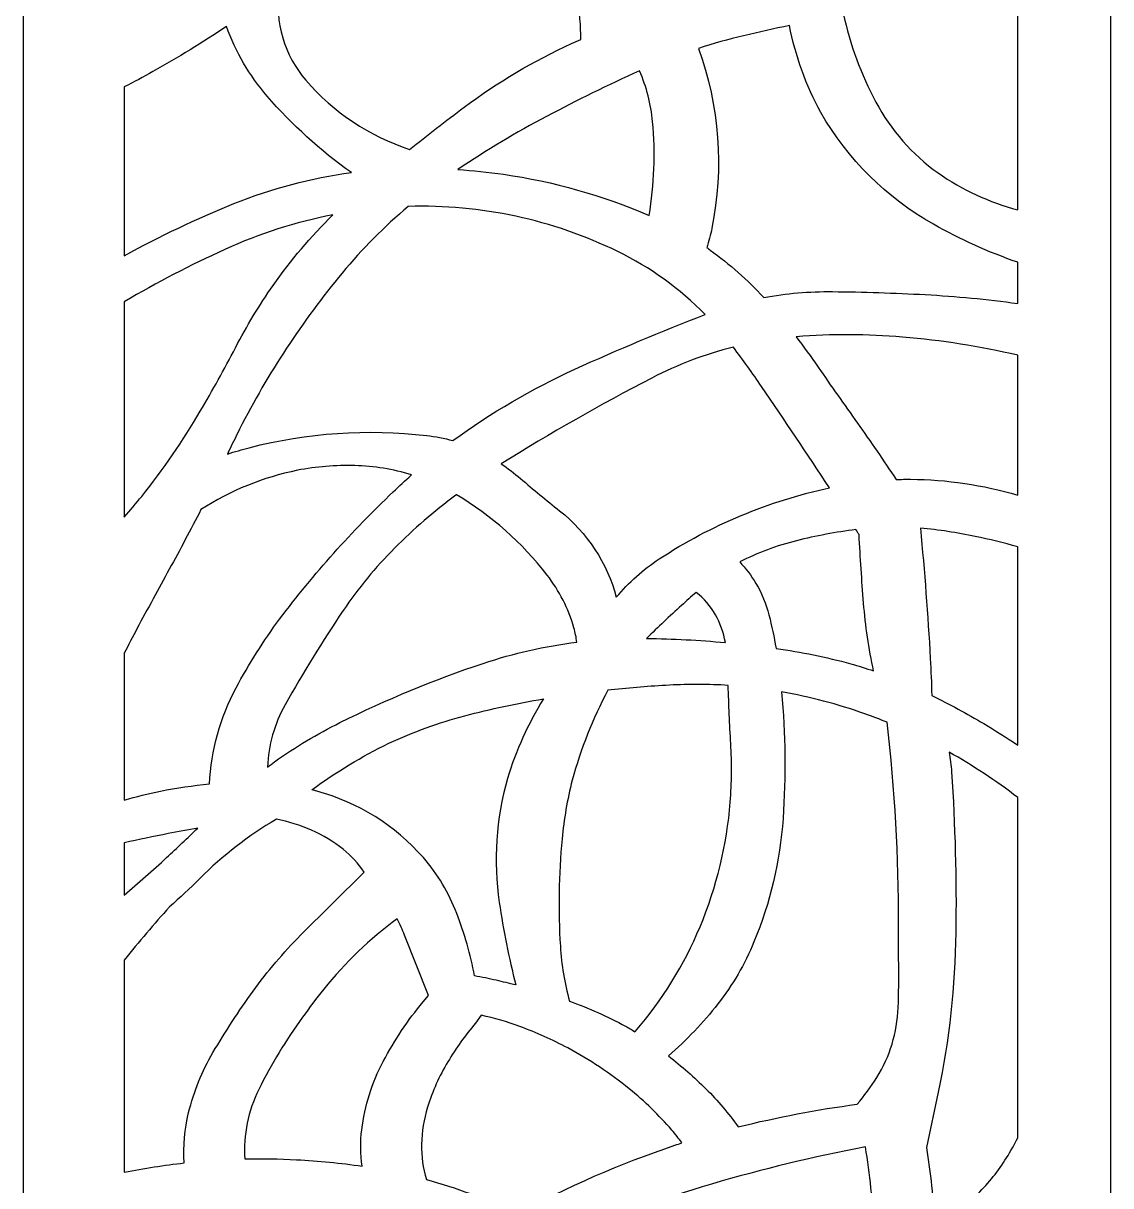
# Model space of a CAD drawing. Header units: centimetres. Extents: x 15.1 to 19.5, y -9 to 9.
# Drawn here: x 15.114 to 19.52, y -4.861 to -0.149 of the extents above; entities that cross this region are included whole.
import ezdxf

# ---------------------------------------------------------------- set-up
doc = ezdxf.new("R2010")
doc.units = ezdxf.units.CM
doc.header["$MEASUREMENT"] = 0
doc.layers.add('layer 1', color=7, linetype='Continuous')

msp = doc.modelspace()

# ---------------------------------------------------------------- linework, layer by layer
at = {"layer": 'layer 1', "color": 250}
for points, knots in [([(15.11351, -9.00021), (15.11351, -9.00021), (15.11351, 9.00077), (15.11351, 9.00077), (15.11351, 9.00077), (15.11351, 9.00077), (15.14583, 9.00077), (15.14583, 9.00077), (15.14583, 9.00077), (15.14583, 9.00077), (19.52045, 9.00077), (19.52045, 9.00077), (19.52045, 9.00077), (19.52045, 9.00077), (19.52045, -9.00019), (19.52045, -9.00019), (19.52045, -9.00019), (19.52045, -9.00019), (15.14583, -9.00019), (15.14583, -9.00019), (15.14583, -9.00019), (15.14583, -9.00019), (15.11351, -9.00019), (15.11351, -9.00019), (15.11351, -9.00019), (15.11351, -9.00019), (15.11351, -9.00021), (15.11351, -9.00021)], [0, 0, 0, 0, 0.125, 0.125, 0.125, 0.125, 0.25, 0.25, 0.25, 0.25, 0.375, 0.375, 0.375, 0.375, 0.5, 0.5, 0.5, 0.5, 0.625, 0.625, 0.625, 0.625, 0.75, 0.75, 0.75, 0.75, 1, 1, 1, 1]), ([(16.67897, -0.66037), (16.51611, -0.6069), (16.37077, -0.50996), (16.25887, -0.38008), (16.25887, -0.38008), (16.17153, -0.27879), (16.13197, -0.14479), (16.1502, -0.01239), (16.1502, -0.01239), (16.26388, 0.07209), (16.37415, 0.16098), (16.48086, 0.25402), (16.48086, 0.25402), (16.58768, 0.34723), (16.68664, 0.44908), (16.77678, 0.55848), (16.77678, 0.55848), (16.82987, 0.54998), (16.88189, 0.53541), (16.93177, 0.51539), (16.93177, 0.51539), (17.03077, 0.47485), (17.11713, 0.40857), (17.18182, 0.32345), (17.18182, 0.32345), (17.26575, 0.21302), (17.32521, 0.08589), (17.35618, -0.04938), (17.35618, -0.04938), (17.36861, -0.10354), (17.37406, -0.1591), (17.37245, -0.21468), (17.37245, -0.21468), (17.37245, -0.21468), (17.3539, -0.22318), (17.3539, -0.22318), (17.3539, -0.22318), (17.3539, -0.22318), (17.33514, -0.23174), (17.33514, -0.23174), (17.33514, -0.23174), (17.18133, -0.30203), (17.03554, -0.3884), (16.90002, -0.48957), (16.90002, -0.48957), (16.82541, -0.54536), (16.75173, -0.60224), (16.67897, -0.66037), (16.67897, -0.66037), (16.67897, -0.66037), (16.67897, -0.66037), (16.67897, -0.66037)], [0, 0, 0, 0, 0.0714286, 0.0714286, 0.0714286, 0.0714286, 0.1428571, 0.1428571, 0.1428571, 0.1428571, 0.2142857, 0.2142857, 0.2142857, 0.2142857, 0.2857143, 0.2857143, 0.2857143, 0.2857143, 0.3571429, 0.3571429, 0.3571429, 0.3571429, 0.4285714, 0.4285714, 0.4285714, 0.4285714, 0.5, 0.5, 0.5, 0.5, 0.5714286, 0.5714286, 0.5714286, 0.5714286, 0.6428571, 0.6428571, 0.6428571, 0.6428571, 0.7142857, 0.7142857, 0.7142857, 0.7142857, 0.7857143, 0.7857143, 0.7857143, 0.7857143, 0.8571429, 0.8571429, 0.8571429, 0.8571429, 1, 1, 1, 1]), ([(19.14334, -0.09025), (19.14334, -0.09025), (19.14334, -0.90606), (19.14334, -0.90606), (19.14334, -0.90606), (19.02785, -0.87494), (18.91867, -0.82408), (18.82062, -0.75563), (18.82062, -0.75563), (18.71562, -0.68064), (18.62943, -0.58227), (18.56858, -0.46843), (18.56858, -0.46843), (18.50833, -0.35556), (18.46387, -0.23485), (18.43663, -0.10982), (18.43663, -0.10982), (18.45836, -0.10489), (18.48012, -0.10011), (18.50186, -0.09534), (18.50186, -0.09534), (18.50186, -0.09534), (19.14334, -0.09025), (19.14334, -0.09025)], [0, 0, 0, 0, 0.1428571, 0.1428571, 0.1428571, 0.1428571, 0.2857143, 0.2857143, 0.2857143, 0.2857143, 0.4285714, 0.4285714, 0.4285714, 0.4285714, 0.5714286, 0.5714286, 0.5714286, 0.5714286, 0.7142857, 0.7142857, 0.7142857, 0.7142857, 1, 1, 1, 1]), ([(15.52297, -1.09127), (15.52297, -1.09127), (15.52297, -0.40697), (15.52297, -0.40697), (15.52297, -0.40697), (15.56199, -0.38718), (15.60069, -0.36649), (15.63882, -0.34516), (15.63882, -0.34516), (15.74048, -0.28801), (15.84001, -0.22714), (15.93702, -0.16249), (15.93702, -0.16249), (15.97417, -0.26581), (16.03002, -0.36134), (16.10188, -0.44423), (16.10188, -0.44423), (16.20281, -0.56085), (16.31736, -0.665), (16.4431, -0.75437), (16.4431, -0.75437), (16.27987, -0.77598), (16.11998, -0.81825), (15.96737, -0.88002), (15.96737, -0.88002), (15.81521, -0.94171), (15.66686, -1.01219), (15.52297, -1.09127), (15.52297, -1.09127), (15.52297, -1.09127), (15.52297, -1.09127), (15.52297, -1.09127)], [0, 0, 0, 0, 0.1111111, 0.1111111, 0.1111111, 0.1111111, 0.2222222, 0.2222222, 0.2222222, 0.2222222, 0.3333333, 0.3333333, 0.3333333, 0.3333333, 0.4444444, 0.4444444, 0.4444444, 0.4444444, 0.5555556, 0.5555556, 0.5555556, 0.5555556, 0.6666667, 0.6666667, 0.6666667, 0.6666667, 0.7777778, 0.7777778, 0.7777778, 0.7777778, 1, 1, 1, 1]), ([(19.14334, -1.1182), (19.14334, -1.1182), (19.14334, -1.2849), (19.14334, -1.2849), (19.14334, -1.2849), (19.01898, -1.26788), (18.89391, -1.25594), (18.76859, -1.24914), (18.76859, -1.24914), (18.64334, -1.2423), (18.51786, -1.2382), (18.39235, -1.23684), (18.39235, -1.23684), (18.29899, -1.2359), (18.20583, -1.24381), (18.11402, -1.26065), (18.11402, -1.26065), (18.04834, -1.18954), (17.97581, -1.12522), (17.89736, -1.0686), (17.89736, -1.0686), (17.89283, -1.0654), (17.88832, -1.06228), (17.88372, -1.05909), (17.88372, -1.05909), (17.89193, -1.03321), (17.89869, -1.00681), (17.90414, -0.98015), (17.90414, -0.98015), (17.95342, -0.73662), (17.93466, -0.48442), (17.84991, -0.25092), (17.84991, -0.25092), (17.9102, -0.23127), (17.97123, -0.2142), (18.03287, -0.19967), (18.03287, -0.19967), (18.09457, -0.18515), (18.15629, -0.17129), (18.21822, -0.15806), (18.21822, -0.15806), (18.24248, -0.28147), (18.28529, -0.40049), (18.34527, -0.51115), (18.34527, -0.51115), (18.45418, -0.7002), (18.61183, -0.85652), (18.80194, -0.96366), (18.80194, -0.96366), (18.91089, -1.02517), (19.02519, -1.07689), (19.14334, -1.1182), (19.14334, -1.1182), (19.14334, -1.1182), (19.14334, -1.1182), (19.14334, -1.1182)], [0, 0, 0, 0, 0.0666667, 0.0666667, 0.0666667, 0.0666667, 0.1333333, 0.1333333, 0.1333333, 0.1333333, 0.2, 0.2, 0.2, 0.2, 0.2666667, 0.2666667, 0.2666667, 0.2666667, 0.3333333, 0.3333333, 0.3333333, 0.3333333, 0.4, 0.4, 0.4, 0.4, 0.4666667, 0.4666667, 0.4666667, 0.4666667, 0.5333333, 0.5333333, 0.5333333, 0.5333333, 0.6, 0.6, 0.6, 0.6, 0.6666667, 0.6666667, 0.6666667, 0.6666667, 0.7333333, 0.7333333, 0.7333333, 0.7333333, 0.8, 0.8, 0.8, 0.8, 0.8666667, 0.8666667, 0.8666667, 0.8666667, 1, 1, 1, 1]), ([(17.6497, -0.92854), (17.46121, -0.8467), (17.26256, -0.79044), (17.05904, -0.76119), (17.05904, -0.76119), (16.9978, -0.75244), (16.93622, -0.74598), (16.87448, -0.74183), (16.87448, -0.74183), (16.99064, -0.66397), (17.1107, -0.59212), (17.23416, -0.52654), (17.23416, -0.52654), (17.3576, -0.4611), (17.48319, -0.39964), (17.61063, -0.34238), (17.61063, -0.34238), (17.63952, -0.40756), (17.65746, -0.47698), (17.66397, -0.54806), (17.66397, -0.54806), (17.67548, -0.67496), (17.67075, -0.80283), (17.6497, -0.92854), (17.6497, -0.92854), (17.6497, -0.92854), (17.6497, -0.92854), (17.6497, -0.92854)], [0, 0, 0, 0, 0.125, 0.125, 0.125, 0.125, 0.25, 0.25, 0.25, 0.25, 0.375, 0.375, 0.375, 0.375, 0.5, 0.5, 0.5, 0.5, 0.625, 0.625, 0.625, 0.625, 0.75, 0.75, 0.75, 0.75, 1, 1, 1, 1]), ([(16.85447, -1.84079), (16.81957, -1.83135), (16.78416, -1.82455), (16.74835, -1.82032), (16.74835, -1.82032), (16.50774, -1.79201), (16.26413, -1.80868), (16.02962, -1.86946), (16.02962, -1.86946), (15.99993, -1.87718), (15.97034, -1.88572), (15.94105, -1.89521), (15.94105, -1.89521), (15.95717, -1.86133), (15.97355, -1.82769), (15.9903, -1.7941), (15.9903, -1.7941), (16.10504, -1.56854), (16.24448, -1.35635), (16.40603, -1.16156), (16.40603, -1.16156), (16.487, -1.06381), (16.57657, -0.97359), (16.67359, -0.89188), (16.67359, -0.89188), (16.96728, -0.88277), (17.25883, -0.94543), (17.52287, -1.07452), (17.52287, -1.07452), (17.65444, -1.13885), (17.7742, -1.22514), (17.87701, -1.32962), (17.87701, -1.32962), (17.69875, -1.39833), (17.52266, -1.47238), (17.34888, -1.55157), (17.34888, -1.55157), (17.1747, -1.631), (17.00909, -1.72788), (16.85447, -1.84079), (16.85447, -1.84079), (16.85447, -1.84079), (16.85447, -1.84079), (16.85447, -1.84079)], [0, 0, 0, 0, 0.0833333, 0.0833333, 0.0833333, 0.0833333, 0.1666667, 0.1666667, 0.1666667, 0.1666667, 0.25, 0.25, 0.25, 0.25, 0.3333333, 0.3333333, 0.3333333, 0.3333333, 0.4166667, 0.4166667, 0.4166667, 0.4166667, 0.5, 0.5, 0.5, 0.5, 0.5833333, 0.5833333, 0.5833333, 0.5833333, 0.6666667, 0.6666667, 0.6666667, 0.6666667, 0.75, 0.75, 0.75, 0.75, 0.8333333, 0.8333333, 0.8333333, 0.8333333, 1, 1, 1, 1]), ([(15.52297, -2.15066), (15.52297, -2.15066), (15.52297, -1.2778), (15.52297, -1.2778), (15.52297, -1.2778), (15.65517, -1.20027), (15.79122, -1.12954), (15.93056, -1.06583), (15.93056, -1.06583), (16.07028, -1.00191), (16.21724, -0.95491), (16.36812, -0.9259), (16.36812, -0.9259), (16.2788, -1.01368), (16.19772, -1.10941), (16.12585, -1.21194), (16.12585, -1.21194), (16.06981, -1.29278), (16.01895, -1.377), (15.9735, -1.4642), (15.9735, -1.4642), (15.92807, -1.55123), (15.88043, -1.63721), (15.83075, -1.72192), (15.83075, -1.72192), (15.76001, -1.84236), (15.68073, -1.95764), (15.5936, -2.06673), (15.5936, -2.06673), (15.57065, -2.09518), (15.5471, -2.12322), (15.52297, -2.15066), (15.52297, -2.15066), (15.52297, -2.15066), (15.52297, -2.15066), (15.52297, -2.15066)], [0, 0, 0, 0, 0.1, 0.1, 0.1, 0.1, 0.2, 0.2, 0.2, 0.2, 0.3, 0.3, 0.3, 0.3, 0.4, 0.4, 0.4, 0.4, 0.5, 0.5, 0.5, 0.5, 0.6, 0.6, 0.6, 0.6, 0.7, 0.7, 0.7, 0.7, 0.8, 0.8, 0.8, 0.8, 1, 1, 1, 1]), ([(19.14334, -2.06194), (19.0024, -2.0202), (18.85641, -1.99842), (18.70949, -1.99737), (18.70949, -1.99737), (18.68985, -1.99733), (18.67013, -1.99773), (18.6505, -1.99853), (18.6505, -1.99853), (18.59981, -1.92124), (18.54757, -1.845), (18.49394, -1.76976), (18.49394, -1.76976), (18.44032, -1.69453), (18.38724, -1.61893), (18.33465, -1.54295), (18.33465, -1.54295), (18.30587, -1.50128), (18.27623, -1.46021), (18.2457, -1.41975), (18.2457, -1.41975), (18.38924, -1.4087), (18.53344, -1.40906), (18.67692, -1.42104), (18.67692, -1.42104), (18.83392, -1.43424), (18.98983, -1.45877), (19.14334, -1.49456), (19.14334, -1.49456), (19.14334, -1.49456), (19.14334, -2.06194), (19.14334, -2.06194)], [0, 0, 0, 0, 0.1111111, 0.1111111, 0.1111111, 0.1111111, 0.2222222, 0.2222222, 0.2222222, 0.2222222, 0.3333333, 0.3333333, 0.3333333, 0.3333333, 0.4444444, 0.4444444, 0.4444444, 0.4444444, 0.5555556, 0.5555556, 0.5555556, 0.5555556, 0.6666667, 0.6666667, 0.6666667, 0.6666667, 0.7777778, 0.7777778, 0.7777778, 0.7777778, 1, 1, 1, 1]), ([(18.38039, -2.0327), (18.13464, -2.08504), (17.90089, -2.18257), (17.69089, -2.32047), (17.69089, -2.32047), (17.62553, -2.36331), (17.56696, -2.4155), (17.51688, -2.47539), (17.51688, -2.47539), (17.47964, -2.33701), (17.39909, -2.21415), (17.28698, -2.12483), (17.28698, -2.12483), (17.23352, -2.08223), (17.18082, -2.03885), (17.12867, -1.99474), (17.12867, -1.99474), (17.10359, -1.97354), (17.07759, -1.95341), (17.05072, -1.93453), (17.05072, -1.93453), (17.24942, -1.81135), (17.45269, -1.69556), (17.6601, -1.58748), (17.6601, -1.58748), (17.76512, -1.5328), (17.87631, -1.4906), (17.9912, -1.46193), (17.9912, -1.46193), (18.03042, -1.51448), (18.06861, -1.56777), (18.10569, -1.62194), (18.10569, -1.62194), (18.19884, -1.75777), (18.29031, -1.8947), (18.38039, -2.0327), (18.38039, -2.0327), (18.38039, -2.0327), (18.38039, -2.0327), (18.38039, -2.0327)], [0, 0, 0, 0, 0.0909091, 0.0909091, 0.0909091, 0.0909091, 0.1818182, 0.1818182, 0.1818182, 0.1818182, 0.2727273, 0.2727273, 0.2727273, 0.2727273, 0.3636364, 0.3636364, 0.3636364, 0.3636364, 0.4545455, 0.4545455, 0.4545455, 0.4545455, 0.5454545, 0.5454545, 0.5454545, 0.5454545, 0.6363636, 0.6363636, 0.6363636, 0.6363636, 0.7272727, 0.7272727, 0.7272727, 0.7272727, 0.8181818, 0.8181818, 0.8181818, 0.8181818, 1, 1, 1, 1]), ([(15.52297, -3.29845), (15.52297, -3.29845), (15.52297, -2.70255), (15.52297, -2.70255), (15.52297, -2.70255), (15.53974, -2.66934), (15.55686, -2.6364), (15.5742, -2.60344), (15.5742, -2.60344), (15.6176, -2.52287), (15.66129, -2.44255), (15.7053, -2.36226), (15.7053, -2.36226), (15.74918, -2.28226), (15.79199, -2.20167), (15.83366, -2.12046), (15.83366, -2.12046), (15.95282, -2.0433), (16.08547, -1.98926), (16.22467, -1.96117), (16.22467, -1.96117), (16.30117, -1.94658), (16.37906, -1.94015), (16.45692, -1.9422), (16.45692, -1.9422), (16.53499, -1.94421), (16.61242, -1.95679), (16.68701, -1.97976), (16.68701, -1.97976), (16.66187, -2.00252), (16.63694, -2.02561), (16.61239, -2.04895), (16.61239, -2.04895), (16.44526, -2.2078), (16.29138, -2.38013), (16.15243, -2.56414), (16.15243, -2.56414), (16.08714, -2.65275), (16.02818, -2.74602), (15.976, -2.84314), (15.976, -2.84314), (15.91145, -2.96321), (15.87465, -3.0963), (15.86841, -3.23254), (15.86841, -3.23254), (15.80154, -3.23874), (15.73504, -3.24853), (15.66921, -3.26165), (15.66921, -3.26165), (15.61988, -3.27159), (15.57105, -3.28383), (15.52297, -3.29845)], [0, 0, 0, 0, 0.0714286, 0.0714286, 0.0714286, 0.0714286, 0.1428571, 0.1428571, 0.1428571, 0.1428571, 0.2142857, 0.2142857, 0.2142857, 0.2142857, 0.2857143, 0.2857143, 0.2857143, 0.2857143, 0.3571429, 0.3571429, 0.3571429, 0.3571429, 0.4285714, 0.4285714, 0.4285714, 0.4285714, 0.5, 0.5, 0.5, 0.5, 0.5714286, 0.5714286, 0.5714286, 0.5714286, 0.6428571, 0.6428571, 0.6428571, 0.6428571, 0.7142857, 0.7142857, 0.7142857, 0.7142857, 0.7857143, 0.7857143, 0.7857143, 0.7857143, 0.8571429, 0.8571429, 0.8571429, 0.8571429, 1, 1, 1, 1]), ([(16.10302, -3.16386), (16.10683, -3.07569), (16.13129, -2.98957), (16.17442, -2.91241), (16.17442, -2.91241), (16.24751, -2.7816), (16.32616, -2.65396), (16.41005, -2.5297), (16.41005, -2.5297), (16.47135, -2.43901), (16.5411, -2.35433), (16.61839, -2.27675), (16.61839, -2.27675), (16.6956, -2.19925), (16.77842, -2.12753), (16.86602, -2.06202), (16.86602, -2.06202), (16.86602, -2.06202), (16.86742, -2.06098), (16.86742, -2.06098), (16.86742, -2.06098), (16.86742, -2.06098), (16.86878, -2.05992), (16.86878, -2.05992), (16.86878, -2.05992), (17.01047, -2.1447), (17.13515, -2.25514), (17.23634, -2.38556), (17.23634, -2.38556), (17.28586, -2.44937), (17.32275, -2.52206), (17.34507, -2.59969), (17.34507, -2.59969), (17.35058, -2.61876), (17.3544, -2.63815), (17.35675, -2.65779), (17.35675, -2.65779), (17.22781, -2.67378), (17.10085, -2.7025), (16.97765, -2.74362), (16.97765, -2.74362), (16.7788, -2.81003), (16.58469, -2.89023), (16.39698, -2.9836), (16.39698, -2.9836), (16.30469, -3.02953), (16.21616, -3.08257), (16.13223, -3.1424), (16.13223, -3.1424), (16.12245, -3.14954), (16.11266, -3.15661), (16.10302, -3.16386), (16.10302, -3.16386), (16.10302, -3.16386), (16.10302, -3.16386), (16.10302, -3.16386)], [0, 0, 0, 0, 0.0666667, 0.0666667, 0.0666667, 0.0666667, 0.1333333, 0.1333333, 0.1333333, 0.1333333, 0.2, 0.2, 0.2, 0.2, 0.2666667, 0.2666667, 0.2666667, 0.2666667, 0.3333333, 0.3333333, 0.3333333, 0.3333333, 0.4, 0.4, 0.4, 0.4, 0.4666667, 0.4666667, 0.4666667, 0.4666667, 0.5333333, 0.5333333, 0.5333333, 0.5333333, 0.6, 0.6, 0.6, 0.6, 0.6666667, 0.6666667, 0.6666667, 0.6666667, 0.7333333, 0.7333333, 0.7333333, 0.7333333, 0.8, 0.8, 0.8, 0.8, 0.8666667, 0.8666667, 0.8666667, 0.8666667, 1, 1, 1, 1]), ([(18.55935, -2.77441), (18.52869, -2.76385), (18.49777, -2.754), (18.46656, -2.74508), (18.46656, -2.74508), (18.36714, -2.71815), (18.26609, -2.69741), (18.16412, -2.68289), (18.16412, -2.68289), (18.15637, -2.63734), (18.14686, -2.59213), (18.13548, -2.54736), (18.13548, -2.54736), (18.12407, -2.50244), (18.10619, -2.45935), (18.0826, -2.41943), (18.0826, -2.41943), (18.06388, -2.38826), (18.04177, -2.35917), (18.0167, -2.33281), (18.0167, -2.33281), (18.08969, -2.29528), (18.16695, -2.26636), (18.24657, -2.24668), (18.24657, -2.24668), (18.32616, -2.22706), (18.40661, -2.21189), (18.48782, -2.2011), (18.48782, -2.2011), (18.49218, -2.20805), (18.49643, -2.21503), (18.50071, -2.22195), (18.50071, -2.22195), (18.50542, -2.31447), (18.5115, -2.40696), (18.51893, -2.49941), (18.51893, -2.49941), (18.52639, -2.59185), (18.53982, -2.68374), (18.55935, -2.77441), (18.55935, -2.77441), (18.55935, -2.77441), (18.55935, -2.77441), (18.55935, -2.77441)], [0, 0, 0, 0, 0.0833333, 0.0833333, 0.0833333, 0.0833333, 0.1666667, 0.1666667, 0.1666667, 0.1666667, 0.25, 0.25, 0.25, 0.25, 0.3333333, 0.3333333, 0.3333333, 0.3333333, 0.4166667, 0.4166667, 0.4166667, 0.4166667, 0.5, 0.5, 0.5, 0.5, 0.5833333, 0.5833333, 0.5833333, 0.5833333, 0.6666667, 0.6666667, 0.6666667, 0.6666667, 0.75, 0.75, 0.75, 0.75, 0.8333333, 0.8333333, 0.8333333, 0.8333333, 1, 1, 1, 1]), ([(19.14334, -2.27135), (19.14334, -2.27135), (19.14334, -3.07503), (19.14334, -3.07503), (19.14334, -3.07503), (19.09839, -3.04458), (19.05253, -3.01553), (19.00574, -2.9879), (19.00574, -2.9879), (18.93699, -2.94723), (18.86672, -2.90915), (18.79525, -2.87356), (18.79525, -2.87356), (18.79384, -2.82382), (18.79181, -2.77413), (18.78922, -2.72455), (18.78922, -2.72455), (18.77931, -2.54786), (18.76592, -2.37135), (18.74907, -2.19518), (18.74907, -2.19518), (18.8235, -2.20262), (18.89758, -2.21387), (18.97087, -2.22897), (18.97087, -2.22897), (19.02885, -2.24082), (19.08641, -2.25503), (19.14334, -2.27135), (19.14334, -2.27135), (19.14334, -2.27135), (19.14334, -2.27135), (19.14334, -2.27135)], [0, 0, 0, 0, 0.1111111, 0.1111111, 0.1111111, 0.1111111, 0.2222222, 0.2222222, 0.2222222, 0.2222222, 0.3333333, 0.3333333, 0.3333333, 0.3333333, 0.4444444, 0.4444444, 0.4444444, 0.4444444, 0.5555556, 0.5555556, 0.5555556, 0.5555556, 0.6666667, 0.6666667, 0.6666667, 0.6666667, 0.7777778, 0.7777778, 0.7777778, 0.7777778, 1, 1, 1, 1]), ([(17.63972, -2.64245), (17.68591, -2.59684), (17.73308, -2.55232), (17.78114, -2.50862), (17.78114, -2.50862), (17.80056, -2.49097), (17.82021, -2.4735), (17.84009, -2.45615), (17.84009, -2.45615), (17.87228, -2.48044), (17.89917, -2.5111), (17.91885, -2.54636), (17.91885, -2.54636), (17.93847, -2.58148), (17.95195, -2.61972), (17.95862, -2.65936), (17.95862, -2.65936), (17.85256, -2.64955), (17.7462, -2.6439), (17.63972, -2.64245), (17.63972, -2.64245), (17.63972, -2.64245), (17.63972, -2.64245), (17.63972, -2.64245)], [0, 0, 0, 0, 0.1428571, 0.1428571, 0.1428571, 0.1428571, 0.2857143, 0.2857143, 0.2857143, 0.2857143, 0.4285714, 0.4285714, 0.4285714, 0.4285714, 0.5714286, 0.5714286, 0.5714286, 0.5714286, 0.7142857, 0.7142857, 0.7142857, 0.7142857, 1, 1, 1, 1]), ([(17.32685, -4.11262), (17.30699, -4.04004), (17.29468, -3.96564), (17.29005, -3.89053), (17.29005, -3.89053), (17.28099, -3.74545), (17.28326, -3.59977), (17.29676, -3.45499), (17.29676, -3.45499), (17.30425, -3.37484), (17.31817, -3.29534), (17.33819, -3.21734), (17.33819, -3.21734), (17.37279, -3.09084), (17.42122, -2.96844), (17.48246, -2.85255), (17.48246, -2.85255), (17.48246, -2.85255), (17.49609, -2.85098), (17.49609, -2.85098), (17.49609, -2.85098), (17.57472, -2.84258), (17.65367, -2.83622), (17.73265, -2.83197), (17.73265, -2.83197), (17.81171, -2.82781), (17.89102, -2.82803), (17.96999, -2.8329), (17.96999, -2.8329), (17.97271, -2.91166), (17.97626, -2.99035), (17.98057, -3.06915), (17.98057, -3.06915), (17.98496, -3.14782), (17.98438, -3.22689), (17.97877, -3.3056), (17.97877, -3.3056), (17.96465, -3.47974), (17.92322, -3.65059), (17.856, -3.8119), (17.856, -3.8119), (17.79199, -3.96556), (17.70368, -4.10802), (17.59462, -4.23377), (17.59462, -4.23377), (17.59462, -4.23377), (17.59195, -4.23676), (17.59195, -4.23676), (17.59195, -4.23676), (17.57946, -4.22906), (17.56685, -4.22167), (17.55407, -4.21454), (17.55407, -4.21454), (17.48111, -4.1748), (17.40505, -4.14074), (17.32685, -4.11262)], [0, 0, 0, 0, 0.0666667, 0.0666667, 0.0666667, 0.0666667, 0.1333333, 0.1333333, 0.1333333, 0.1333333, 0.2, 0.2, 0.2, 0.2, 0.2666667, 0.2666667, 0.2666667, 0.2666667, 0.3333333, 0.3333333, 0.3333333, 0.3333333, 0.4, 0.4, 0.4, 0.4, 0.4666667, 0.4666667, 0.4666667, 0.4666667, 0.5333333, 0.5333333, 0.5333333, 0.5333333, 0.6, 0.6, 0.6, 0.6, 0.6666667, 0.6666667, 0.6666667, 0.6666667, 0.7333333, 0.7333333, 0.7333333, 0.7333333, 0.8, 0.8, 0.8, 0.8, 0.8666667, 0.8666667, 0.8666667, 0.8666667, 1, 1, 1, 1]), ([(17.72837, -4.33476), (17.8016, -4.27101), (17.86851, -4.20038), (17.92827, -4.12395), (17.92827, -4.12395), (17.98817, -4.0473), (18.0374, -3.96292), (18.07466, -3.87295), (18.07466, -3.87295), (18.14069, -3.71368), (18.18044, -3.54476), (18.1924, -3.3727), (18.1924, -3.3727), (18.20435, -3.20155), (18.20247, -3.02967), (18.18681, -2.85885), (18.18681, -2.85885), (18.30135, -2.87938), (18.41398, -2.90928), (18.52368, -2.94817), (18.52368, -2.94817), (18.55403, -2.95897), (18.5841, -2.97029), (18.61389, -2.98246), (18.61389, -2.98246), (18.64637, -3.25471), (18.66184, -3.52872), (18.66037, -3.80289), (18.66037, -3.80289), (18.66007, -3.85623), (18.66037, -3.90969), (18.66115, -3.96301), (18.66115, -3.96301), (18.66202, -4.02165), (18.66137, -4.08038), (18.6591, -4.13902), (18.6591, -4.13902), (18.65527, -4.23953), (18.62536, -4.33723), (18.57236, -4.4226), (18.57236, -4.4226), (18.54877, -4.46078), (18.52189, -4.49685), (18.49232, -4.53064), (18.49232, -4.53064), (18.33027, -4.55223), (18.16961, -4.58297), (18.01101, -4.62254), (18.01101, -4.62254), (17.97171, -4.56751), (17.92795, -4.51594), (17.88008, -4.46839), (17.88008, -4.46839), (17.83221, -4.42086), (17.78154, -4.37624), (17.72837, -4.33476), (17.72837, -4.33476), (17.72837, -4.33476), (17.72837, -4.33476), (17.72837, -4.33476)], [0, 0, 0, 0, 0.0625, 0.0625, 0.0625, 0.0625, 0.125, 0.125, 0.125, 0.125, 0.1875, 0.1875, 0.1875, 0.1875, 0.25, 0.25, 0.25, 0.25, 0.3125, 0.3125, 0.3125, 0.3125, 0.375, 0.375, 0.375, 0.375, 0.4375, 0.4375, 0.4375, 0.4375, 0.5, 0.5, 0.5, 0.5, 0.5625, 0.5625, 0.5625, 0.5625, 0.625, 0.625, 0.625, 0.625, 0.6875, 0.6875, 0.6875, 0.6875, 0.75, 0.75, 0.75, 0.75, 0.8125, 0.8125, 0.8125, 0.8125, 0.875, 0.875, 0.875, 0.875, 1, 1, 1, 1]), ([(17.10966, -4.04717), (17.08122, -3.93691), (17.05883, -3.82528), (17.04248, -3.71259), (17.04248, -3.71259), (17.01813, -3.54476), (17.02948, -3.37356), (17.07601, -3.21048), (17.07601, -3.21048), (17.11018, -3.09699), (17.15915, -2.98849), (17.2217, -2.8879), (17.2217, -2.8879), (17.11421, -2.9056), (17.00773, -2.92843), (16.90234, -2.95619), (16.90234, -2.95619), (16.79691, -2.98397), (16.69412, -3.02118), (16.59533, -3.06745), (16.59533, -3.06745), (16.48573, -3.12079), (16.38109, -3.18411), (16.28281, -3.2563), (16.28281, -3.2563), (16.28976, -3.25804), (16.29663, -3.25979), (16.30355, -3.26165), (16.30355, -3.26165), (16.47057, -3.30717), (16.62061, -3.40094), (16.7349, -3.53105), (16.7349, -3.53105), (16.79279, -3.59788), (16.83856, -3.67433), (16.87018, -3.75694), (16.87018, -3.75694), (16.90165, -3.83906), (16.92578, -3.92381), (16.94227, -4.01016), (16.94227, -4.01016), (16.97176, -4.01579), (17.00113, -4.02182), (17.03033, -4.02837), (17.03033, -4.02837), (17.05684, -4.03431), (17.08329, -4.0406), (17.10966, -4.04717), (17.10966, -4.04717), (17.10966, -4.04717), (17.10966, -4.04717), (17.10966, -4.04717)], [0, 0, 0, 0, 0.0714286, 0.0714286, 0.0714286, 0.0714286, 0.1428571, 0.1428571, 0.1428571, 0.1428571, 0.2142857, 0.2142857, 0.2142857, 0.2142857, 0.2857143, 0.2857143, 0.2857143, 0.2857143, 0.3571429, 0.3571429, 0.3571429, 0.3571429, 0.4285714, 0.4285714, 0.4285714, 0.4285714, 0.5, 0.5, 0.5, 0.5, 0.5714286, 0.5714286, 0.5714286, 0.5714286, 0.6428571, 0.6428571, 0.6428571, 0.6428571, 0.7142857, 0.7142857, 0.7142857, 0.7142857, 0.7857143, 0.7857143, 0.7857143, 0.7857143, 0.8571429, 0.8571429, 0.8571429, 0.8571429, 1, 1, 1, 1]), ([(19.14334, -4.66636), (19.11595, -4.72227), (19.08277, -4.77513), (19.04437, -4.82401), (19.04437, -4.82401), (19.00585, -4.87301), (18.96088, -4.91654), (18.91053, -4.95336), (18.91053, -4.95336), (18.87734, -4.97716), (18.84261, -4.99863), (18.80649, -5.01777), (18.80649, -5.01777), (18.80105, -4.9135), (18.7902, -4.80958), (18.77392, -4.70636), (18.77392, -4.70636), (18.77392, -4.70636), (18.82104, -4.48228), (18.82104, -4.48228), (18.82104, -4.48228), (18.86583, -4.26916), (18.88978, -4.05237), (18.89265, -3.83462), (18.89265, -3.83462), (18.89554, -3.61736), (18.88978, -3.40005), (18.87536, -3.18329), (18.87536, -3.18329), (18.87359, -3.15658), (18.87036, -3.12994), (18.8656, -3.10358), (18.8656, -3.10358), (18.96246, -3.15809), (19.0553, -3.21962), (19.14334, -3.28747), (19.14334, -3.28747), (19.14334, -3.28747), (19.14334, -4.66636), (19.14334, -4.66636), (19.14334, -4.66636), (19.14334, -4.66636), (19.14334, -4.66636), (19.14334, -4.66636)], [0, 0, 0, 0, 0.0833333, 0.0833333, 0.0833333, 0.0833333, 0.1666667, 0.1666667, 0.1666667, 0.1666667, 0.25, 0.25, 0.25, 0.25, 0.3333333, 0.3333333, 0.3333333, 0.3333333, 0.4166667, 0.4166667, 0.4166667, 0.4166667, 0.5, 0.5, 0.5, 0.5, 0.5833333, 0.5833333, 0.5833333, 0.5833333, 0.6666667, 0.6666667, 0.6666667, 0.6666667, 0.75, 0.75, 0.75, 0.75, 0.8333333, 0.8333333, 0.8333333, 0.8333333, 1, 1, 1, 1]), ([(16.23727, -3.846), (16.16713, -3.91615), (16.10274, -3.99179), (16.04467, -4.07241), (16.04467, -4.07241), (15.98677, -4.15286), (15.93261, -4.23587), (15.88241, -4.32132), (15.88241, -4.32132), (15.83778, -4.39712), (15.80456, -4.47911), (15.78376, -4.56455), (15.78376, -4.56455), (15.76752, -4.63126), (15.76154, -4.70011), (15.76594, -4.76863), (15.76594, -4.76863), (15.68448, -4.7775), (15.60337, -4.79011), (15.52297, -4.80608), (15.52297, -4.80608), (15.52297, -4.80608), (15.52297, -3.9461), (15.52297, -3.9461), (15.52297, -3.9461), (15.58184, -3.87245), (15.643, -3.80058), (15.70623, -3.73072), (15.70623, -3.73072), (15.74828, -3.69361), (15.78917, -3.65523), (15.8289, -3.61556), (15.8289, -3.61556), (15.92165, -3.52268), (16.02597, -3.44209), (16.13916, -3.3757), (16.13916, -3.3757), (16.18839, -3.3848), (16.23633, -3.39967), (16.28201, -3.42005), (16.28201, -3.42005), (16.32778, -3.44042), (16.37075, -3.46636), (16.41016, -3.49718), (16.41016, -3.49718), (16.44269, -3.52347), (16.47111, -3.55452), (16.49441, -3.58935), (16.49441, -3.58935), (16.49441, -3.58935), (16.23727, -3.846), (16.23727, -3.846)], [0, 0, 0, 0, 0.0714286, 0.0714286, 0.0714286, 0.0714286, 0.1428571, 0.1428571, 0.1428571, 0.1428571, 0.2142857, 0.2142857, 0.2142857, 0.2142857, 0.2857143, 0.2857143, 0.2857143, 0.2857143, 0.3571429, 0.3571429, 0.3571429, 0.3571429, 0.4285714, 0.4285714, 0.4285714, 0.4285714, 0.5, 0.5, 0.5, 0.5, 0.5714286, 0.5714286, 0.5714286, 0.5714286, 0.6428571, 0.6428571, 0.6428571, 0.6428571, 0.7142857, 0.7142857, 0.7142857, 0.7142857, 0.7857143, 0.7857143, 0.7857143, 0.7857143, 0.8571429, 0.8571429, 0.8571429, 0.8571429, 1, 1, 1, 1]), ([(15.52297, -3.68332), (15.52297, -3.68332), (15.52297, -3.47121), (15.52297, -3.47121), (15.52297, -3.47121), (15.58216, -3.45789), (15.64137, -3.4454), (15.70094, -3.43386), (15.70094, -3.43386), (15.74082, -3.42616), (15.78077, -3.41869), (15.82078, -3.41149), (15.82078, -3.41149), (15.77895, -3.45158), (15.73692, -3.49145), (15.69461, -3.53105), (15.69461, -3.53105), (15.63779, -3.58227), (15.58062, -3.63297), (15.52297, -3.68332), (15.52297, -3.68332), (15.52297, -3.68332), (15.52297, -3.68332), (15.52297, -3.68332)], [0, 0, 0, 0, 0.1428571, 0.1428571, 0.1428571, 0.1428571, 0.2857143, 0.2857143, 0.2857143, 0.2857143, 0.4285714, 0.4285714, 0.4285714, 0.4285714, 0.5714286, 0.5714286, 0.5714286, 0.5714286, 0.7142857, 0.7142857, 0.7142857, 0.7142857, 1, 1, 1, 1]), ([(16.62914, -3.77915), (16.64002, -3.80097), (16.65003, -3.82336), (16.65901, -3.846), (16.65901, -3.846), (16.65901, -3.846), (16.75577, -4.08922), (16.75577, -4.08922), (16.75577, -4.08922), (16.75577, -4.08922), (16.73377, -4.11578), (16.73377, -4.11578), (16.73377, -4.11578), (16.67174, -4.1904), (16.61757, -4.27121), (16.5722, -4.35696), (16.5722, -4.35696), (16.5265, -4.44318), (16.49716, -4.537), (16.48537, -4.63385), (16.48537, -4.63385), (16.47952, -4.68301), (16.48007, -4.73275), (16.48715, -4.78184), (16.48715, -4.78184), (16.39902, -4.76865), (16.31028, -4.75979), (16.2213, -4.75528), (16.2213, -4.75528), (16.15119, -4.75177), (16.08109, -4.75077), (16.01086, -4.75241), (16.01086, -4.75241), (16.00513, -4.6551), (16.02485, -4.55781), (16.06819, -4.47045), (16.06819, -4.47045), (16.11885, -4.3682), (16.17803, -4.27039), (16.24533, -4.17816), (16.24533, -4.17816), (16.27289, -4.13951), (16.30145, -4.10162), (16.33116, -4.0647), (16.33116, -4.0647), (16.41744, -3.9568), (16.51767, -3.86075), (16.62914, -3.77915)], [0, 0, 0, 0, 0.0769231, 0.0769231, 0.0769231, 0.0769231, 0.1538462, 0.1538462, 0.1538462, 0.1538462, 0.2307692, 0.2307692, 0.2307692, 0.2307692, 0.3076923, 0.3076923, 0.3076923, 0.3076923, 0.3846154, 0.3846154, 0.3846154, 0.3846154, 0.4615385, 0.4615385, 0.4615385, 0.4615385, 0.5384615, 0.5384615, 0.5384615, 0.5384615, 0.6153846, 0.6153846, 0.6153846, 0.6153846, 0.6923077, 0.6923077, 0.6923077, 0.6923077, 0.7692308, 0.7692308, 0.7692308, 0.7692308, 0.8461538, 0.8461538, 0.8461538, 0.8461538, 1, 1, 1, 1]), ([(16.94608, -4.20175), (16.94608, -4.20175), (16.96933, -4.17008), (16.96933, -4.17008), (16.96933, -4.17008), (17.02251, -4.18155), (17.07476, -4.19668), (17.12573, -4.21541), (17.12573, -4.21541), (17.19232, -4.24003), (17.25713, -4.2691), (17.31976, -4.30238), (17.31976, -4.30238), (17.40793, -4.34966), (17.49153, -4.40509), (17.56933, -4.46801), (17.56933, -4.46801), (17.63163, -4.51847), (17.68936, -4.57456), (17.74173, -4.63529), (17.74173, -4.63529), (17.75609, -4.6522), (17.76978, -4.66965), (17.78291, -4.68748), (17.78291, -4.68748), (17.77338, -4.69054), (17.76386, -4.69368), (17.75434, -4.69676), (17.75434, -4.69676), (17.53289, -4.77142), (17.31822, -4.8649), (17.11255, -4.97603), (17.11255, -4.97603), (17.05165, -4.94498), (16.98909, -4.91729), (16.92522, -4.89304), (16.92522, -4.89304), (16.86693, -4.87118), (16.80772, -4.85214), (16.74765, -4.83591), (16.74765, -4.83591), (16.73324, -4.78971), (16.72642, -4.74147), (16.72729, -4.69313), (16.72729, -4.69313), (16.72861, -4.64217), (16.73693, -4.59155), (16.75196, -4.54287), (16.75196, -4.54287), (16.77155, -4.47834), (16.79917, -4.41656), (16.83418, -4.35898), (16.83418, -4.35898), (16.86708, -4.30362), (16.90462, -4.25109), (16.94608, -4.20175)], [0, 0, 0, 0, 0.0666667, 0.0666667, 0.0666667, 0.0666667, 0.1333333, 0.1333333, 0.1333333, 0.1333333, 0.2, 0.2, 0.2, 0.2, 0.2666667, 0.2666667, 0.2666667, 0.2666667, 0.3333333, 0.3333333, 0.3333333, 0.3333333, 0.4, 0.4, 0.4, 0.4, 0.4666667, 0.4666667, 0.4666667, 0.4666667, 0.5333333, 0.5333333, 0.5333333, 0.5333333, 0.6, 0.6, 0.6, 0.6, 0.6666667, 0.6666667, 0.6666667, 0.6666667, 0.7333333, 0.7333333, 0.7333333, 0.7333333, 0.8, 0.8, 0.8, 0.8, 0.8666667, 0.8666667, 0.8666667, 0.8666667, 1, 1, 1, 1]), ([(17.94685, -5.62446), (17.88595, -5.54934), (17.81853, -5.47988), (17.74548, -5.41673), (17.74548, -5.41673), (17.60661, -5.29684), (17.4598, -5.18668), (17.30581, -5.08701), (17.30581, -5.08701), (17.49783, -4.99234), (17.69768, -4.91439), (17.90309, -4.85404), (17.90309, -4.85404), (18.10823, -4.79387), (18.31624, -4.74369), (18.52625, -4.70368), (18.52625, -4.70368), (18.54453, -4.81415), (18.55633, -4.92565), (18.56166, -5.03748), (18.56166, -5.03748), (18.56301, -5.06529), (18.56383, -5.09307), (18.56419, -5.1209), (18.56419, -5.1209), (18.48515, -5.15197), (18.40747, -5.18625), (18.3312, -5.22385), (18.3312, -5.22385), (18.23726, -5.27002), (18.15436, -5.33601), (18.08817, -5.4171), (18.08817, -5.4171), (18.05762, -5.45448), (18.02899, -5.49341), (18.00243, -5.53381), (18.00243, -5.53381), (17.9829, -5.5634), (17.9644, -5.59362), (17.94685, -5.62446)], [0, 0, 0, 0, 0.0909091, 0.0909091, 0.0909091, 0.0909091, 0.1818182, 0.1818182, 0.1818182, 0.1818182, 0.2727273, 0.2727273, 0.2727273, 0.2727273, 0.3636364, 0.3636364, 0.3636364, 0.3636364, 0.4545455, 0.4545455, 0.4545455, 0.4545455, 0.5454545, 0.5454545, 0.5454545, 0.5454545, 0.6363636, 0.6363636, 0.6363636, 0.6363636, 0.7272727, 0.7272727, 0.7272727, 0.7272727, 0.8181818, 0.8181818, 0.8181818, 0.8181818, 1, 1, 1, 1])]:
    msp.add_open_spline(points, degree=3, knots=knots, dxfattribs=at)

doc.saveas('drawing.dxf')
